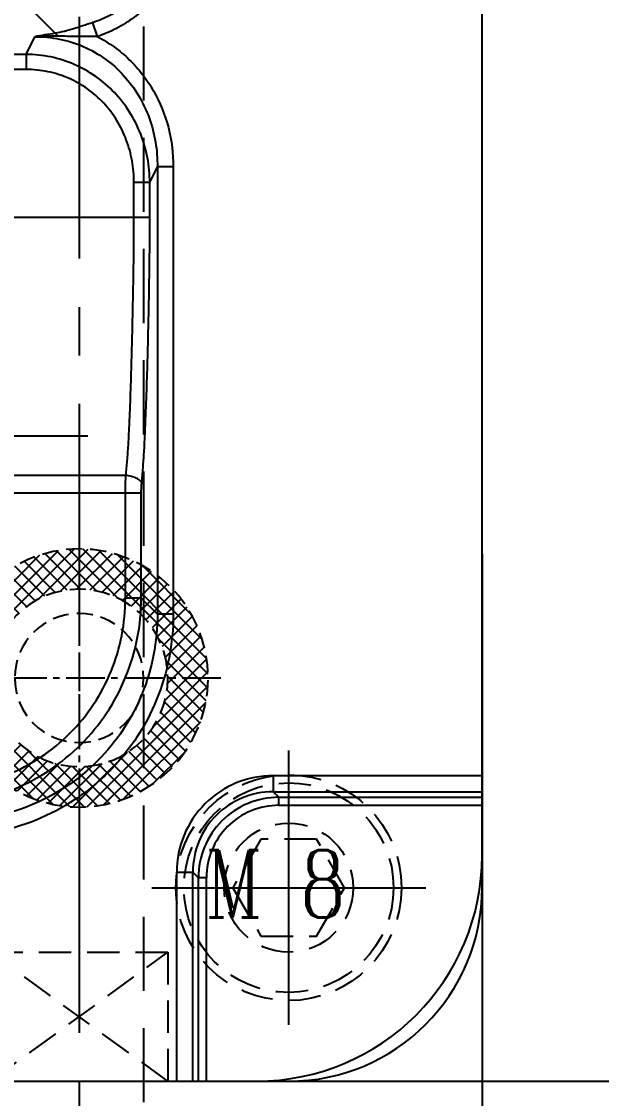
# Model space of a CAD drawing. Header units: millimetres. Extents: x 23075 to 24509, y -21593 to -20579.
# Drawn here: x 24303.5 to 24339.5, y -20998 to -20931.2 of the extents above; entities that cross this region are included whole.
import ezdxf

# ---------------------------------------------------------------- set-up
doc = ezdxf.new("R2010")
doc.units = ezdxf.units.MM
doc.header["$LTSCALE"] = 8
for name, pattern in [('CENTER', [2, 1.25, -0.25, 0.25, -0.25]), ('CENTER2', [1.125, 0.75, -0.125, 0.125, -0.125]), ('HIDDEN', [0.375, 0.25, -0.125]), ('HIDDEN2', [0.1875, 0.125, -0.0625])]:
    doc.linetypes.add(name, pattern=pattern)
doc.layers.get('DEFPOINTS').update_dxf_attribs({"color": 6})
for name, color, linetype in [('Cav-cor', 30, 'Continuous'), ('CL', 1, 'Continuous'), ('SCREW', 52, 'HIDDEN'), ('WT', 4, 'Continuous')]:
    doc.layers.add(name, color=color, linetype=linetype)
doc.layers.add('dim', color=3, linetype='Continuous', lineweight=15)
doc.styles.add('ROMANC', font='RomanC.ttf', dxfattribs={"width": 0.8, "height": 7})
doc.styles.get("Standard").update_dxf_attribs({"font": 'txt.shx', "width": 0.8, "bigfont": 'chineset.shx'})
doc.dimstyles.new('ISO-25', dxfattribs={"dimtxt": 5, "dimasz": 4, "dimexe": 0.3, "dimexo": 0.3, "dimtad": 0, "dimzin": 1, "dimdsep": 46, "dimtxsty": 'Standard', "dimcen": 0, "dimclrd": 3, "dimclre": 3, "dimclrt": 3, "dimazin": 0, "dimtfac": 1, "dimtofl": 0, "dimtmove": 0, "dimatfit": 0, "dimfxl": 0, "dimarcsym": 0})

# ---------------------------------------------------------------- blocks, each defined once
blk = doc.blocks.new('*D27606')
at = {"layer": 'DEFPOINTS', "color": 0}
for p in [(24332.076, -20963.885), (24132.076, -20982.885), (24132.076, -21079.036)]:
    blk.add_point(p, dxfattribs=at)
at = {"layer": 'dim', "color": 3, "lineweight": -2}
for p, q in [((24332.076, -20964.185), (24332.076, -21079.336)), ((24132.076, -20983.185), (24132.076, -21079.336)), ((24136.076, -21079.036), (24222.784, -21079.036)), ((24328.076, -21079.036), (24241.368, -21079.036))]:
    blk.add_line(p, q, dxfattribs=at)
at = {"layer": 'dim', "color": 3}
for points in [[(24136.076, -21078.37), (24136.076, -21079.703), (24132.076, -21079.036)], [(24328.076, -21079.703), (24328.076, -21078.37), (24332.076, -21079.036)]]:
    blk.add_solid(points, dxfattribs=at)
at = {"layer": 'dim', "color": 3, "insert": (24232.076, -21079.036), "char_height": 5, "attachment_point": 5}
blk.add_mtext('200.00', dxfattribs=at)
blk = doc.blocks.new('*D27608')
at = {"layer": 'DEFPOINTS', "color": 0}
for p in [(24318.776, -20736.885), (24318.776, -20996.885), (24451.086, -20996.885)]:
    blk.add_point(p, dxfattribs=at)
at = {"layer": 'dim', "color": 3, "lineweight": -2}
for p, q in [((24319.076, -20736.885), (24451.386, -20736.885)), ((24451.086, -20740.885), (24451.086, -20857.26)), ((24451.086, -20992.885), (24451.086, -20876.51)), ((24319.076, -20996.885), (24451.386, -20996.885))]:
    blk.add_line(p, q, dxfattribs=at)
at = {"layer": 'dim', "color": 3}
for points in [[(24451.753, -20740.885), (24450.419, -20740.885), (24451.086, -20736.885)], [(24450.419, -20992.885), (24451.753, -20992.885), (24451.086, -20996.885)]]:
    blk.add_solid(points, dxfattribs=at)
at = {"layer": 'dim', "color": 3, "insert": (24451.086, -20866.885), "char_height": 5, "attachment_point": 5, "rotation": 90}
blk.add_mtext('260.00', dxfattribs=at)
blk = doc.blocks.new('cb_8')
at = {"linetype": 'HIDDEN'}
blk.add_circle((0, 0), 7, dxfattribs=at)
at = {"layer": 'SCREW', "linetype": 'CENTER2', "ltscale": 5}
for p, q in [((0, -8.5), (0, 8.5)), ((-8.5, 0), (8.5, 0))]:
    blk.add_line(p, q, dxfattribs=at)
at = {"layer": 'SCREW'}
blk.add_lwpolyline([(-1.732, 3), (-3.464, 0), (-1.732, -3), (1.732, -3), (3.464, 0), (1.732, 3)], close=True, dxfattribs=at)
for radius in [6.5, 4]:
    blk.add_circle((0, 0), radius, dxfattribs=at)
at = {"layer": 'dim', "style": 'ROMANC', "width": 0.8}
blk.add_text('M 8', height=4.1865, dxfattribs=at).set_placement((-5.202, -1.858))
blk = doc.blocks.new('20150513.114825')
at = {"layer": 'WT', "color": 125, "linetype": 'HIDDEN'}
for p, q in [((-5.5, 8), (5.5, 8)), ((5.5, 8), (-5.5, 0)), ((-5.5, 8), (5.5, 0)), ((-5.5, 0), (-5.5, 8)), ((5.5, 0), (5.5, 8)), ((-5.5, 0), (5.5, 0))]:
    blk.add_line(p, q, dxfattribs=at)
blk = doc.blocks.new('20150513.114820')
at = {"layer": 'WT', "linetype": 'Continuous'}
h = blk.add_hatch(dxfattribs=at)
h.set_pattern_fill('ANSI37', color=125, scale=5, angle=270, style=0)
h.set_pattern_definition([(315, (23425.0146, -23957.4168), (0.441941738, 0.441941738), []), (45, (23425.0146, -23957.4168), (-0.441941738, 0.441941738), [])])
h.paths.add_polyline_path([(8, 0), (5.5, 0, 1), (-5.5, 0), (-8, 0, -1)])
h.paths.add_polyline_path([(-8, 0), (-5.5, 0, 0.414214), (0, -5.5, 0.414214), (5.5, 0), (8, 0, -0.414214), (0, -8, -0.414214)])
at = {"layer": 'WT', "color": 125, "linetype": 'CENTER2', "ltscale": 0.4}
for p, q in [((0, 8.788), (0, -8.788)), ((8.788, 0), (-8.788, 0))]:
    blk.add_line(p, q, dxfattribs=at)
at = {"layer": 'WT', "color": 125, "linetype": 'HIDDEN2'}
for radius in [8, 5.5, 4]:
    blk.add_circle((0, 0), radius, dxfattribs=at)
blk = doc.blocks.new('*D28272')
at = {"layer": 'DEFPOINTS', "color": 0}
for p in [(24132.076, -20982.885), (24307.076, -20996.885), (24132.076, -21032.238)]:
    blk.add_point(p, dxfattribs=at)
at = {"layer": 'dim', "color": 3, "lineweight": -2}
for p, q in [((24132.076, -20983.185), (24132.076, -21032.538)), ((24307.076, -20997.185), (24307.076, -21032.538)), ((24136.076, -21032.238), (24210.284, -21032.238)), ((24303.076, -21032.238), (24228.868, -21032.238))]:
    blk.add_line(p, q, dxfattribs=at)
at = {"layer": 'dim', "color": 3}
for points in [[(24136.076, -21031.571), (24136.076, -21032.905), (24132.076, -21032.238)], [(24303.076, -21032.905), (24303.076, -21031.571), (24307.076, -21032.238)]]:
    blk.add_solid(points, dxfattribs=at)
at = {"layer": 'dim', "color": 3, "insert": (24219.576, -21032.238), "char_height": 5, "attachment_point": 5}
blk.add_mtext('175.00', dxfattribs=at)

msp = doc.modelspace()

# ---------------------------------------------------------------- linework, layer by layer
at = {"layer": 'Cav-cor', "color": 241}
for p, q in [((24332.076, -20984.885), (24332.076, -20748.885)), ((24305.589, -20931.916), (24304.225, -20930.552)), ((24307.904, -20931.259), (24308.196, -20932.119)), ((24303.789, -20933.219), (24304.319, -20932.125)), ((24303.789, -20933.219), (24294.488, -20933.219)), ((24303.789, -20933.219), (24303.789, -20934.158)), ((24303.789, -20934.158), (24294.488, -20934.158)), ((24311.46, -20941.165), (24311.93, -20940.194)), ((24312.915, -20940.194), (24311.93, -20940.194)), ((24311.93, -20940.194), (24311.93, -20967.937)), ((24312.915, -20940.194), (24312.915, -20967.937)), ((24311.46, -20941.165), (24310.475, -20941.165)), ((24310.475, -20943.318), (24310.475, -20941.165)), ((24311.46, -20943.318), (24311.46, -20941.165)), ((24300.525, -20943.318), (24311.46, -20943.318)), ((24309.971, -20959.327), (24302.311, -20959.327)), ((24310.928, -20960.423), (24300.818, -20960.423)), ((24309.943, -20966.935), (24309.943, -20960.423)), ((24310.928, -20966.935), (24310.928, -20960.423)), ((24310.928, -20966.935), (24309.943, -20966.935)), ((24311.93, -20967.937), (24310.928, -20966.935)), ((24312.915, -20967.937), (24311.93, -20967.937)), ((24319.119, -20977.936), (24332.076, -20977.936)), ((24319.119, -20977.936), (24319.119, -20978.935)), ((24319.119, -20978.935), (24332.076, -20978.935)), ((24319.464, -20979.28), (24319.119, -20978.935)), ((24319.464, -20979.28), (24332.076, -20979.28)), ((24319.464, -20979.779), (24319.464, -20979.28)), ((24319.464, -20979.779), (24332.076, -20979.779)), ((24313.127, -20983.928), (24314.126, -20983.928)), ((24313.127, -20996.885), (24313.127, -20983.928)), ((24314.471, -20984.273), (24314.126, -20983.928)), ((24314.126, -20996.885), (24314.126, -20983.928)), ((24314.97, -20984.273), (24314.471, -20984.273)), ((24314.471, -20996.885), (24314.471, -20984.273)), ((24314.97, -20996.885), (24314.97, -20984.273)), ((24144.076, -20996.885), (24320.076, -20996.885))]:
    msp.add_line(p, q, dxfattribs=at)
for centre, radius, start, end in [((24311.141, -20969.698), 38.188, 98.35959, 100.29148), ((24305.333, -20944.986), 12.901, 88.23552, 94.5084), ((24319.116, -20983.925), 5.988, 89.96876, 180.03124), ((24319.112, -20983.921), 4.986, 89.92452, 180.07548), ((24319.463, -20984.272), 4.992, 89.99079, 180.00921), ((24319.461, -20984.27), 4.491, 89.96888, 180.03112), ((24318.076, -20982.885), 14, 270, 0), ((24320.076, -20984.885), 12, 270, 0)]:
    msp.add_arc(centre, radius, start, end, dxfattribs=at)
for points, knots in [([(24312.837, -20924.128), (24312.842, -20924.515), (24312.799, -20925.291), (24312.567, -20926.433), (24312.163, -20927.528), (24311.59, -20928.544), (24310.857, -20929.451), (24309.981, -20930.224), (24308.991, -20930.84), (24308.272, -20931.139), (24307.904, -20931.259)], [0, 0, 0, 0, 0.12498, 0.249968, 0.374967, 0.499973, 0.624982, 0.749992, 0.874996, 1, 1, 1, 1]), ([(24313.776, -20924.128), (24313.776, -20924.562), (24313.716, -20925.431), (24313.439, -20926.708), (24312.973, -20927.929), (24312.32, -20929.062), (24311.494, -20930.075), (24310.515, -20930.941), (24309.409, -20931.637), (24308.607, -20931.98), (24308.196, -20932.119)], [0, 0, 0, 0, 0.12502, 0.250028, 0.375031, 0.500025, 0.625016, 0.750007, 0.874998, 1, 1, 1, 1]), ([(24307.904, -20931.259), (24307.705, -20931.324), (24307.313, -20931.455), (24306.732, -20931.641), (24306.161, -20931.804), (24305.78, -20931.887), (24305.589, -20931.916)], [0, 0, 0, 0, 0.260813, 0.515047, 0.759956, 1, 1, 1, 1]), ([(24304.319, -20932.125), (24304.834, -20932.121), (24305.868, -20932.219), (24307.353, -20932.684), (24308.708, -20933.452), (24309.87, -20934.487), (24310.797, -20935.737), (24311.461, -20937.143), (24311.853, -20938.646), (24311.934, -20939.679), (24311.93, -20940.194)], [0, 0, 0, 0, 0.125002, 0.250006, 0.375011, 0.500014, 0.625017, 0.750017, 0.87501, 1, 1, 1, 1]), ([(24305.589, -20931.916), (24305.616, -20931.937), (24305.668, -20931.992), (24305.71, -20932.055), (24305.73, -20932.091)], [0, 0, 0, 0, 0.453472, 1, 1, 1, 1]), ([(24308.196, -20932.119), (24307.988, -20932.121), (24307.574, -20932.119), (24307.058, -20932.116), (24306.648, -20932.111), (24306.24, -20932.101), (24305.934, -20932.093), (24305.73, -20932.091)], [0, 0, 0, 0, 0.252814, 0.503377, 0.62785, 0.752034, 1, 1, 1, 1]), ([(24308.196, -20932.119), (24308.56, -20932.307), (24309.262, -20932.737), (24310.207, -20933.528), (24311.029, -20934.447), (24311.941, -20935.812), (24312.713, -20937.733), (24312.915, -20939.376), (24312.915, -20940.194)], [0, 0, 0, 0, 0.125122, 0.250241, 0.375366, 0.500495, 0.750211, 1, 1, 1, 1]), ([(24311.46, -20941.165), (24311.456, -20940.655), (24311.359, -20939.633), (24310.937, -20938.152), (24310.247, -20936.775), (24309.303, -20935.557), (24308.137, -20934.549), (24306.792, -20933.796), (24305.323, -20933.33), (24304.3, -20933.222), (24303.789, -20933.219)], [0, 0, 0, 0, 0.124973, 0.249951, 0.374945, 0.499949, 0.624962, 0.749978, 0.874991, 1, 1, 1, 1]), ([(24310.475, -20941.165), (24310.475, -20940.716), (24310.397, -20939.817), (24310.041, -20938.511), (24309.448, -20937.294), (24308.63, -20936.214), (24307.611, -20935.321), (24306.43, -20934.655), (24305.138, -20934.248), (24304.238, -20934.158), (24303.789, -20934.158)], [0, 0, 0, 0, 0.125036, 0.250056, 0.375066, 0.500062, 0.625049, 0.75003, 0.87501, 1, 1, 1, 1]), ([(24309.971, -20959.327), (24310.002, -20959.022), (24310.061, -20958.4), (24310.13, -20957.45), (24310.181, -20956.473), (24310.238, -20955.147), (24310.297, -20953.475), (24310.353, -20951.458), (24310.401, -20949.432), (24310.454, -20946.718), (24310.475, -20944.679), (24310.475, -20943.318)], [0, 0, 0, 0, 0.05736, 0.117045, 0.178346, 0.240434, 0.365631, 0.491677, 0.618201, 0.745105, 1, 1, 1, 1]), ([(24310.956, -20959.801), (24310.986, -20959.488), (24311.042, -20958.847), (24311.108, -20957.87), (24311.159, -20956.866), (24311.217, -20955.502), (24311.277, -20953.78), (24311.335, -20951.703), (24311.385, -20949.616), (24311.439, -20946.82), (24311.46, -20944.72), (24311.46, -20943.318)], [0, 0, 0, 0, 0.057336, 0.116891, 0.178083, 0.24013, 0.365324, 0.491406, 0.617989, 0.744959, 1, 1, 1, 1]), ([(24309.943, -20960.423), (24309.943, -20960.328), (24309.946, -20959.963), (24309.957, -20959.597), (24309.971, -20959.327)], [0, 0, 0, 0, 0.259817, 1, 1, 1, 1]), ([(24310.956, -20959.801), (24310.936, -20959.737), (24310.864, -20959.646), (24310.74, -20959.553), (24310.568, -20959.457), (24310.31, -20959.37), (24310.087, -20959.336), (24309.971, -20959.327)], [0, 0, 0, 0, 0.177141, 0.287061, 0.411011, 0.692797, 1, 1, 1, 1]), ([(24310.928, -20960.423), (24310.928, -20960.369), (24310.931, -20960.162), (24310.941, -20959.954), (24310.956, -20959.801)], [0, 0, 0, 0, 0.259822, 1, 1, 1, 1]), ([(24298.126, -20978.752), (24298.899, -20978.752), (24300.45, -20978.604), (24302.687, -20977.937), (24304.751, -20976.846), (24306.558, -20975.367), (24308.037, -20973.56), (24309.129, -20971.496), (24309.795, -20969.259), (24309.943, -20967.708), (24309.943, -20966.935)], [0, 0, 0, 0, 0.125007, 0.250008, 0.375005, 0.5, 0.624995, 0.749992, 0.874993, 1, 1, 1, 1]), ([(24298.126, -20979.737), (24298.963, -20979.735), (24300.641, -20979.571), (24303.061, -20978.844), (24305.293, -20977.659), (24307.249, -20976.058), (24308.85, -20974.102), (24310.035, -20971.869), (24310.762, -20969.45), (24310.926, -20967.772), (24310.928, -20966.935)], [0, 0, 0, 0, 0.125002, 0.250002, 0.375001, 0.5, 0.624999, 0.749998, 0.874998, 1, 1, 1, 1]), ([(24312.915, -20967.937), (24312.915, -20968.839), (24312.742, -20970.648), (24311.965, -20973.258), (24310.691, -20975.666), (24308.966, -20977.775), (24306.857, -20979.5), (24304.449, -20980.773), (24301.839, -20981.551), (24300.03, -20981.724), (24299.128, -20981.724)], [0, 0, 0, 0, 0.125007, 0.250008, 0.375005, 0.5, 0.624995, 0.749992, 0.874993, 1, 1, 1, 1]), ([(24311.93, -20967.937), (24311.932, -20968.775), (24311.776, -20970.457), (24311.058, -20972.884), (24309.878, -20975.124), (24308.276, -20977.085), (24306.315, -20978.687), (24304.075, -20979.867), (24301.648, -20980.585), (24299.966, -20980.741), (24299.128, -20980.739)], [0, 0, 0, 0, 0.125004, 0.250004, 0.375003, 0.5, 0.624997, 0.749996, 0.874996, 1, 1, 1, 1])]:
    msp.add_open_spline(points, degree=3, knots=knots, dxfattribs=at)
at = {"layer": 'CL', "color": 6, "linetype": 'CENTER'}
msp.add_line((24307.612, -20956.885), (24257.071, -20956.885), dxfattribs=at)
at = {"layer": 'WT', "color": 125, "linetype": 'CENTER', "ltscale": 1.5}
msp.add_line((24307.076, -20666.885), (24307.076, -21066.885), dxfattribs=at)
at = {"layer": 'WT', "color": 125, "linetype": 'HIDDEN', "ltscale": 2.3}
msp.add_line((24311.076, -20696.885), (24311.076, -21036.885), dxfattribs=at)

# ---------------------------------------------------------------- block references
at = {"layer": 'SCREW'}
msp.add_blockref('cb_8', (24320.076, -20984.885), dxfattribs=at)
at = {"layer": 'WT', "xscale": -1, "rotation": -90.00000000000001}
msp.add_blockref('20150513.114820', (24307.076, -20971.885), dxfattribs=at)
at = {"layer": 'WT', "color": 125, "linetype": 'HIDDEN', "ltscale": 2.3, "xscale": -1, "rotation": 180}
msp.add_blockref('20150513.114825', (24307.076, -20988.885), dxfattribs=at)

# ---------------------------------------------------------------- dimensions: what is measured, and where the dimension line sits
at = {"layer": 'dim'}
dim = msp.add_linear_dim(base=(24451.086, -20996.885), p1=(24318.776, -20736.885), p2=(24318.776, -20996.885), angle=90, dimstyle='ISO-25', dxfattribs=at)
dim.commit()
dim.dimension.update_dxf_attribs({"geometry": '*D27608', "text_midpoint": (24451.086, -20866.885), "dimtype": 160})
dim = msp.add_linear_dim(base=(24132.076, -21079.036), p1=(24332.076, -20963.885), p2=(24132.076, -20982.885), angle=180, dimstyle='ISO-25', dxfattribs=at)
dim.commit()
dim.dimension.update_dxf_attribs({"geometry": '*D27606', "text_midpoint": (24232.076, -21079.036)})
dim = msp.add_linear_dim(base=(24132.076, -21032.238), p1=(24307.076, -20996.885), p2=(24132.076, -20982.885), dimstyle='ISO-25', dxfattribs=at)
dim.commit()
dim.dimension.update_dxf_attribs({"geometry": '*D28272', "text_midpoint": (24219.576, -21032.238)})

doc.saveas('drawing.dxf')
